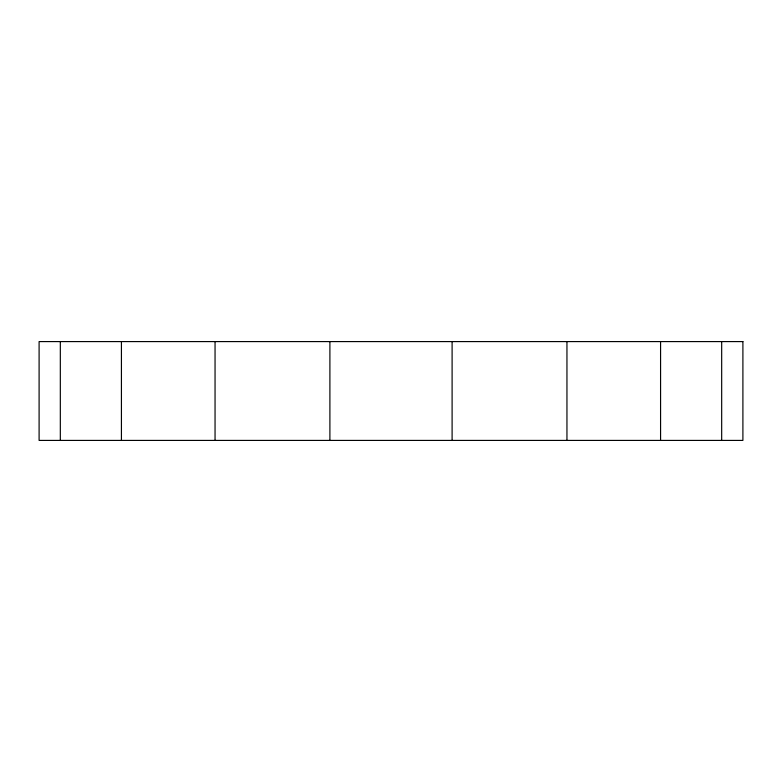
<?xml version="1.0" encoding="UTF-8"?>
<svg xmlns="http://www.w3.org/2000/svg" width="782" height="782" viewBox="0 0 782 782"><rect width="100%" height="100%" fill="white"/><g stroke="black" fill="none" stroke-linecap="round" stroke-linejoin="round"><path stroke-width="1.17" d="M721.678 341.587L721.678 440.413M660.575 341.587L660.575 440.413M566.95 341.587L566.95 440.413M452.104 341.587L452.104 440.413M329.896 341.587L329.896 440.413M215.05 341.587L215.05 440.413M121.425 341.587L121.425 440.413M60.322 341.587L60.322 440.413M742.9 341.587L39.1 341.587L39.1 440.413L742.9 440.413L742.9 341.587"/></g></svg>
